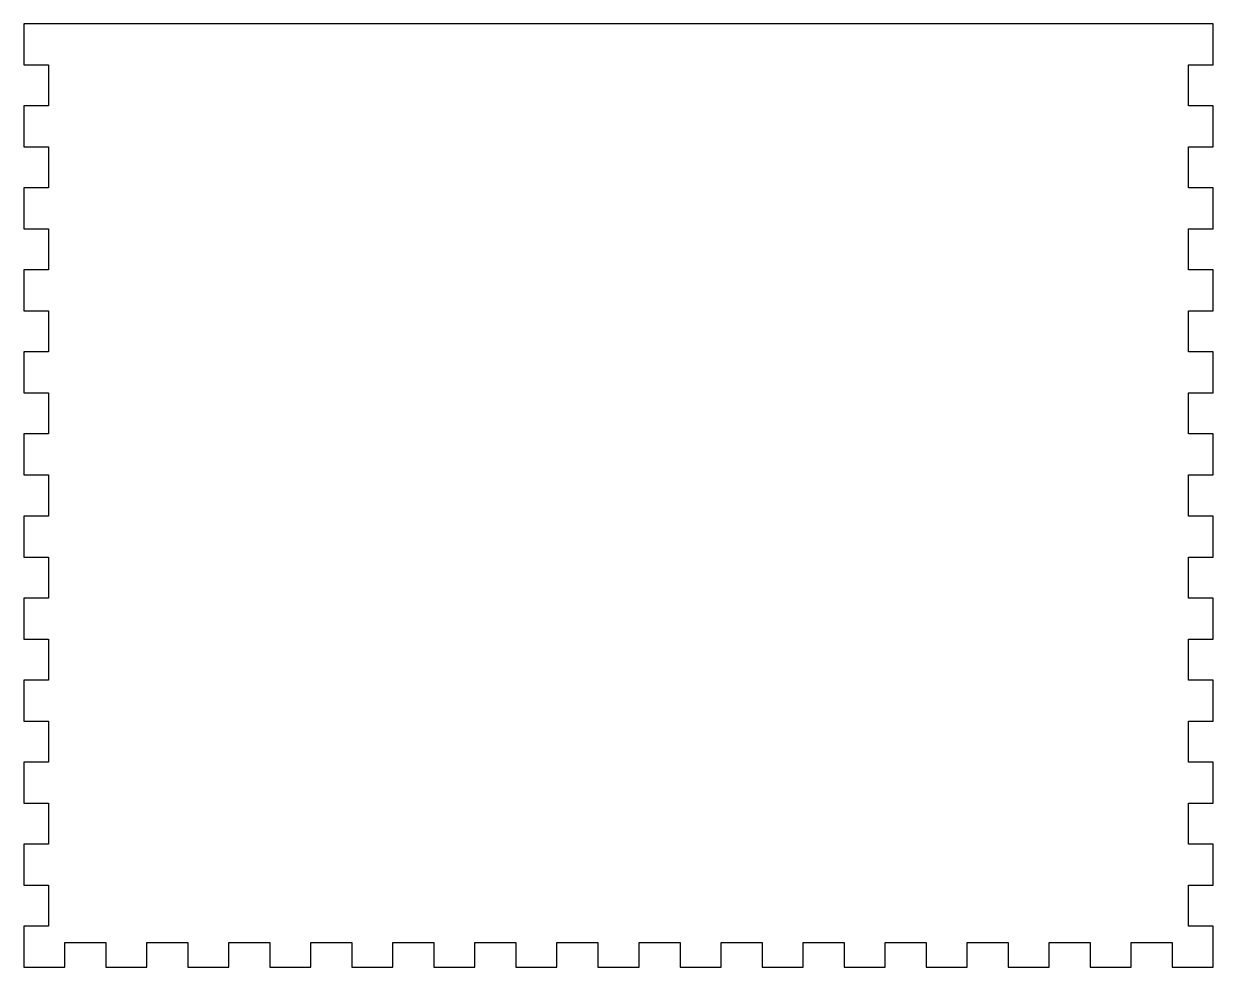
# Model space of a CAD drawing. Header units: millimetres. Extents: x 0 to 290, y -230 to 0.
import ezdxf

# ---------------------------------------------------------------- set-up
doc = ezdxf.new("R2010")
doc.units = ezdxf.units.MM

msp = doc.modelspace()

# ---------------------------------------------------------------- linework, layer by layer
msp.add_lwpolyline([(290, -40), (284, -40), (284, -30), (290, -30), (290, -20), (284, -20), (284, -10), (290, -10), (290, 0), (0, 0), (0, -10), (6, -10), (6, -20), (0, -20), (0, -30), (6, -30), (6, -40), (0, -40), (0, -50), (6, -50), (6, -60), (0, -60), (0, -70), (6, -70), (6, -80), (0, -80), (0, -90), (6, -90), (6, -100), (0, -100), (0, -110), (6, -110), (6, -120), (0, -120), (0, -130), (6, -130), (6, -140), (0, -140), (0, -150), (6, -150), (6, -160), (0, -160), (0, -170), (6, -170), (6, -180), (0, -180), (0, -190), (6, -190), (6, -200), (0, -200), (0, -210), (6, -210), (6, -220), (0, -220), (0, -230), (10, -230), (10, -224), (20, -224), (20, -230), (30, -230), (30, -224), (40, -224), (40, -230), (50, -230), (50, -224), (60, -224), (60, -230), (70, -230), (70, -224), (80, -224), (80, -230), (90, -230), (90, -224), (100, -224), (100, -230), (110, -230), (110, -224), (120, -224), (120, -230), (130, -230), (130, -224), (140, -224), (140, -230), (150, -230), (150, -224), (160, -224), (160, -230), (170, -230), (170, -224), (180, -224), (180, -230), (190, -230), (190, -224), (200, -224), (200, -230), (210, -230), (210, -224), (220, -224), (220, -230), (230, -230), (230, -224), (240, -224), (240, -230), (250, -230), (250, -224), (260, -224), (260, -230), (270, -230), (270, -224), (280, -224), (280, -230), (290, -230), (290, -220), (284, -220), (284, -210), (290, -210), (290, -200), (284, -200), (284, -190), (290, -190), (290, -180), (284, -180), (284, -170), (290, -170), (290, -160), (284, -160), (284, -150), (290, -150), (290, -140), (284, -140), (284, -130), (290, -130), (290, -120), (284, -120), (284, -110), (290, -110), (290, -100), (284, -100), (284, -90), (290, -90), (290, -80), (284, -80), (284, -70), (290, -70), (290, -60), (284, -60), (284, -50), (290, -50)], close=True)

doc.saveas('drawing.dxf')
